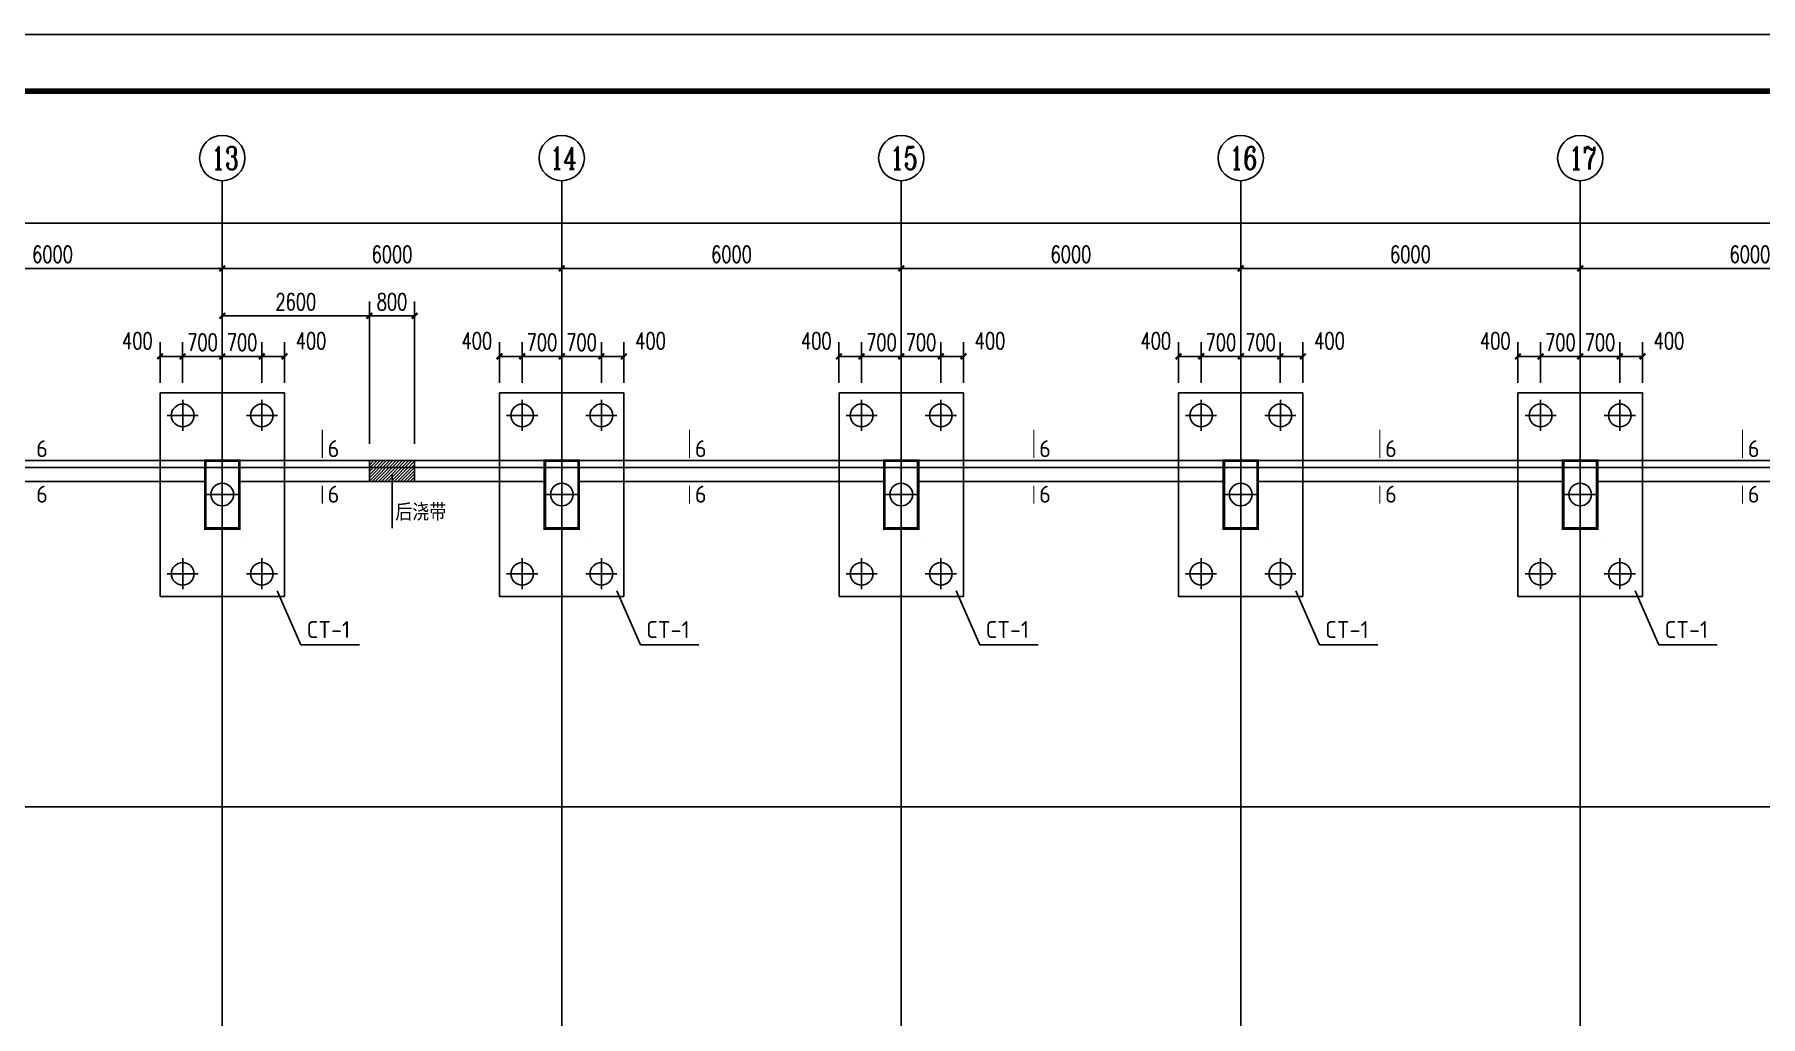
# Model space of a CAD drawing. Extents: x -73672 to 366960, y -527333 to 140666.
# Drawn here: x 260456 to 290960, y 48521 to 65882 of the extents above; entities that cross this region are included whole.
import ezdxf
from ezdxf.enums import TextEntityAlignment as Align

# ---------------------------------------------------------------- set-up
doc = ezdxf.new("R2010")
doc.units = 0
doc.header["$LTSCALE"] = 1000
doc.header["$MEASUREMENT"] = 0
for name, color, linetype in [('AXIS', 3, 'Continuous'), ('AXIS_TEXT', 7, 'Continuous'), ('COLUMN', 9, 'Continuous'), ('E_WINDOW', 4, 'Continuous'), ('NUM', 3, 'Continuous'), ('PUB_TITLE', 4, 'Continuous'), ('TEXT', 3, 'Continuous'), ('WALL', 9, 'Continuous'), ('建-尺寸', 3, 'Continuous')]:
    doc.layers.add(name, color=color, linetype=linetype)
doc.styles.add('_TCH_AXIS', font='COMPLEX', dxfattribs={"bigfont": 'GBCBIG'})
doc.styles.add('_TCH_DIM_T3', font='SIMPLEX', dxfattribs={"width": 0.705882, "bigfont": 'GBCBIG'})
doc.styles.add('A-DIM_T3', font='SIMPLEX', dxfattribs={"width": 0.705882, "bigfont": 'GBCBIG'})
doc.styles.add('COMPLEX', font='COMPLEX', dxfattribs={"bigfont": 'Tssdchn.shx'})
doc.styles.add('TSSD_Norm', font='Tssdeng.shx', dxfattribs={"bigfont": 'hztxt.shx'})
doc.dimstyles.new('_TCH_ARCH-100', dxfattribs={"dimtxt": 297.5, "dimasz": 100, "dimexe": 250, "dimexo": 300, "dimgap": 100, "dimtad": 1, "dimdec": 0, "dimzin": 0, "dimdsep": 46, "dimtxsty": '_TCH_DIM_T3', "dimblk": 'ARCHTICK', "dimcen": 0.09, "dimclrt": 7, "dimazin": 2, "dimtfac": 1, "dimtdec": 0, "dimtix": 1, "dimtmove": 2, "dimatfit": 3, "dimfxl": 0, "dimtolj": 1, "dimtzin": 0, "dimarcsym": 0})
doc.dimstyles.new('A-DIM-100', dxfattribs={"dimtxt": 297.5, "dimasz": 100, "dimexe": 250, "dimexo": 300, "dimgap": 100, "dimtad": 1, "dimdec": 0, "dimzin": 0, "dimdsep": 46, "dimtxsty": 'A-DIM_T3', "dimblk": 'ARCHTICK', "dimcen": 0.09, "dimclrt": 7, "dimazin": 2, "dimtfac": 1, "dimtdec": 0, "dimtix": 1, "dimtmove": 2, "dimatfit": 3, "dimfxl": 0, "dimtolj": 1, "dimtzin": 0, "dimarcsym": 0})

# ---------------------------------------------------------------- blocks, each defined once
blk = doc.blocks.new('_reinbk')
blk.add_line((0, 0), (0, 0))
blk = doc.blocks.new('_AXISO')
blk.add_circle((0, 0), 0.5)
at = {"layer": 'AXIS_TEXT', "style": 'COMPLEX'}
blk.add_attdef('A', text='', height=0.56, dxfattribs=at).set_placement((-0.25, -0.28), (0.25, -0.28), align=Align.FIT)
blk = doc.blocks.new('_ArchTick')
at = {"color": 0, "linetype": 'ByBlock', "const_width": 0.4}
blk.add_lwpolyline([(-0.5, -0.5), (0.5, 0.5)], dxfattribs=at)
blk = doc.blocks.new('*D7879')
at = {"layer": 'AXIS', "color": 0, "lineweight": -2}
for p, q in [((191774, 59597), (191774, 62797)), ((191774, 62547), (306114, 62547)), ((306114, 59597), (306114, 62797))]:
    blk.add_line(p, q, dxfattribs=at)
at = {"layer": 'Defpoints', "color": 0}
for p in [(306114, 62547), (191774, 59297), (306114, 59297)]:
    blk.add_point(p, dxfattribs=at)
at = {"layer": 'AXIS', "color": 0, "linetype": 'ByBlock', "lineweight": -2, "xscale": 100, "yscale": 100, "zscale": 100, "rotation": 180}
blk.add_blockref('_ArchTick', (191774, 62547), dxfattribs=at)
at = {"layer": 'AXIS', "color": 0, "linetype": 'ByBlock', "lineweight": -2, "xscale": 100, "yscale": 100, "zscale": 100}
blk.add_blockref('_ArchTick', (306114, 62547), dxfattribs=at)
at = {"layer": 'AXIS', "color": 7, "insert": (248944, 62796), "char_height": 297.5, "attachment_point": 5, "style": '_TCH_DIM_T3'}
blk.add_mtext('\\A1;114340', dxfattribs=at)
blk = doc.blocks.new('*D7891')
at = {"layer": 'AXIS', "color": 0, "lineweight": -2}
for p, q in [((257774, 59597), (257774, 61997)), ((263774, 59597), (263774, 61997)), ((257774, 61747), (263774, 61747))]:
    blk.add_line(p, q, dxfattribs=at)
at = {"layer": 'Defpoints', "color": 0}
for p in [(263774, 61747), (257774, 59297), (263774, 59297)]:
    blk.add_point(p, dxfattribs=at)
at = {"layer": 'AXIS', "color": 0, "linetype": 'ByBlock', "lineweight": -2, "xscale": 100, "yscale": 100, "zscale": 100, "rotation": 180}
blk.add_blockref('_ArchTick', (257774, 61747), dxfattribs=at)
at = {"layer": 'AXIS', "color": 0, "linetype": 'ByBlock', "lineweight": -2, "xscale": 100, "yscale": 100, "zscale": 100}
blk.add_blockref('_ArchTick', (263774, 61747), dxfattribs=at)
at = {"layer": 'AXIS', "color": 7, "insert": (260774, 61996), "char_height": 297.5, "attachment_point": 5, "style": '_TCH_DIM_T3'}
blk.add_mtext('\\A1;6000', dxfattribs=at)
blk = doc.blocks.new('*D7892')
at = {"layer": 'AXIS', "color": 0, "lineweight": -2}
for p, q in [((263774, 59597), (263774, 61997)), ((269774, 59597), (269774, 61997)), ((263774, 61747), (269774, 61747))]:
    blk.add_line(p, q, dxfattribs=at)
at = {"layer": 'Defpoints', "color": 0}
for p in [(269774, 61747), (263774, 59297), (269774, 59297)]:
    blk.add_point(p, dxfattribs=at)
at = {"layer": 'AXIS', "color": 0, "linetype": 'ByBlock', "lineweight": -2, "xscale": 100, "yscale": 100, "zscale": 100, "rotation": 180}
blk.add_blockref('_ArchTick', (263774, 61747), dxfattribs=at)
at = {"layer": 'AXIS', "color": 0, "linetype": 'ByBlock', "lineweight": -2, "xscale": 100, "yscale": 100, "zscale": 100}
blk.add_blockref('_ArchTick', (269774, 61747), dxfattribs=at)
at = {"layer": 'AXIS', "color": 7, "insert": (266774, 61996), "char_height": 297.5, "attachment_point": 5, "style": '_TCH_DIM_T3'}
blk.add_mtext('\\A1;6000', dxfattribs=at)
blk = doc.blocks.new('*D7893')
at = {"layer": 'AXIS', "color": 0, "lineweight": -2}
for p, q in [((269774, 59597), (269774, 61997)), ((275774, 59597), (275774, 61997)), ((269774, 61747), (275774, 61747))]:
    blk.add_line(p, q, dxfattribs=at)
at = {"layer": 'Defpoints', "color": 0}
for p in [(275774, 61747), (269774, 59297), (275774, 59297)]:
    blk.add_point(p, dxfattribs=at)
at = {"layer": 'AXIS', "color": 0, "linetype": 'ByBlock', "lineweight": -2, "xscale": 100, "yscale": 100, "zscale": 100, "rotation": 180}
blk.add_blockref('_ArchTick', (269774, 61747), dxfattribs=at)
at = {"layer": 'AXIS', "color": 0, "linetype": 'ByBlock', "lineweight": -2, "xscale": 100, "yscale": 100, "zscale": 100}
blk.add_blockref('_ArchTick', (275774, 61747), dxfattribs=at)
at = {"layer": 'AXIS', "color": 7, "insert": (272774, 61996), "char_height": 297.5, "attachment_point": 5, "style": '_TCH_DIM_T3'}
blk.add_mtext('\\A1;6000', dxfattribs=at)
blk = doc.blocks.new('*D7894')
at = {"layer": 'AXIS', "color": 0, "lineweight": -2}
for p, q in [((275774, 59597), (275774, 61997)), ((281774, 59597), (281774, 61997)), ((275774, 61747), (281774, 61747))]:
    blk.add_line(p, q, dxfattribs=at)
at = {"layer": 'Defpoints', "color": 0}
for p in [(281774, 61747), (275774, 59297), (281774, 59297)]:
    blk.add_point(p, dxfattribs=at)
at = {"layer": 'AXIS', "color": 0, "linetype": 'ByBlock', "lineweight": -2, "xscale": 100, "yscale": 100, "zscale": 100, "rotation": 180}
blk.add_blockref('_ArchTick', (275774, 61747), dxfattribs=at)
at = {"layer": 'AXIS', "color": 0, "linetype": 'ByBlock', "lineweight": -2, "xscale": 100, "yscale": 100, "zscale": 100}
blk.add_blockref('_ArchTick', (281774, 61747), dxfattribs=at)
at = {"layer": 'AXIS', "color": 7, "insert": (278774, 61996), "char_height": 297.5, "attachment_point": 5, "style": '_TCH_DIM_T3'}
blk.add_mtext('\\A1;6000', dxfattribs=at)
blk = doc.blocks.new('*D7895')
at = {"layer": 'AXIS', "color": 0, "lineweight": -2}
for p, q in [((281774, 59597), (281774, 61997)), ((287774, 59597), (287774, 61997)), ((281774, 61747), (287774, 61747))]:
    blk.add_line(p, q, dxfattribs=at)
at = {"layer": 'Defpoints', "color": 0}
for p in [(287774, 61747), (281774, 59297), (287774, 59297)]:
    blk.add_point(p, dxfattribs=at)
at = {"layer": 'AXIS', "color": 0, "linetype": 'ByBlock', "lineweight": -2, "xscale": 100, "yscale": 100, "zscale": 100, "rotation": 180}
blk.add_blockref('_ArchTick', (281774, 61747), dxfattribs=at)
at = {"layer": 'AXIS', "color": 0, "linetype": 'ByBlock', "lineweight": -2, "xscale": 100, "yscale": 100, "zscale": 100}
blk.add_blockref('_ArchTick', (287774, 61747), dxfattribs=at)
at = {"layer": 'AXIS', "color": 7, "insert": (284774, 61996), "char_height": 297.5, "attachment_point": 5, "style": '_TCH_DIM_T3'}
blk.add_mtext('\\A1;6000', dxfattribs=at)
blk = doc.blocks.new('*D7896')
at = {"layer": 'AXIS', "color": 0, "lineweight": -2}
for p, q in [((287774, 59597), (287774, 61997)), ((293774, 59597), (293774, 61997)), ((287774, 61747), (293774, 61747))]:
    blk.add_line(p, q, dxfattribs=at)
at = {"layer": 'Defpoints', "color": 0}
for p in [(293774, 61747), (287774, 59297), (293774, 59297)]:
    blk.add_point(p, dxfattribs=at)
at = {"layer": 'AXIS', "color": 0, "linetype": 'ByBlock', "lineweight": -2, "xscale": 100, "yscale": 100, "zscale": 100, "rotation": 180}
blk.add_blockref('_ArchTick', (287774, 61747), dxfattribs=at)
at = {"layer": 'AXIS', "color": 0, "linetype": 'ByBlock', "lineweight": -2, "xscale": 100, "yscale": 100, "zscale": 100}
blk.add_blockref('_ArchTick', (293774, 61747), dxfattribs=at)
at = {"layer": 'AXIS', "color": 7, "insert": (290774, 61996), "char_height": 297.5, "attachment_point": 5, "style": '_TCH_DIM_T3'}
blk.add_mtext('\\A1;6000', dxfattribs=at)
blk = doc.blocks.new('*D7994')
at = {"layer": 'Defpoints', "color": 0}
for p in [(276474, 60192), (276474, 59422), (276874, 59422)]:
    blk.add_point(p, dxfattribs=at)
at = {"layer": '建-尺寸', "color": 0, "lineweight": -2}
for p, q in [((276474, 59722), (276474, 60442)), ((276874, 59722), (276874, 60442)), ((276874, 60192), (276474, 60192))]:
    blk.add_line(p, q, dxfattribs=at)
at = {"layer": '建-尺寸', "color": 0, "linetype": 'ByBlock', "lineweight": -2, "xscale": 100, "yscale": 100, "zscale": 100, "rotation": 180}
blk.add_blockref('_ArchTick', (276474, 60192), dxfattribs=at)
at = {"layer": '建-尺寸', "color": 0, "linetype": 'ByBlock', "lineweight": -2, "xscale": 100, "yscale": 100, "zscale": 100}
blk.add_blockref('_ArchTick', (276874, 60192), dxfattribs=at)
at = {"layer": '建-尺寸', "color": 7, "insert": (277344, 60467), "char_height": 297.5, "attachment_point": 5, "style": 'A-DIM_T3'}
blk.add_mtext('\\A1;400', dxfattribs=at)
blk = doc.blocks.new('*D7995')
at = {"layer": 'Defpoints', "color": 0}
for p in [(275774, 60192), (275774, 59422), (276474, 59422)]:
    blk.add_point(p, dxfattribs=at)
at = {"layer": '建-尺寸', "color": 0, "lineweight": -2}
for p, q in [((275774, 59722), (275774, 60442)), ((276474, 59722), (276474, 60442)), ((275774, 60192), (275674, 60192)), ((276474, 60192), (275774, 60192)), ((276474, 60192), (276574, 60192))]:
    blk.add_line(p, q, dxfattribs=at)
at = {"layer": '建-尺寸', "color": 0, "linetype": 'ByBlock', "lineweight": -2, "xscale": 100, "yscale": 100, "zscale": 100}
blk.add_blockref('_ArchTick', (275774, 60192), dxfattribs=at)
at = {"layer": '建-尺寸', "color": 0, "linetype": 'ByBlock', "lineweight": -2, "xscale": 100, "yscale": 100, "zscale": 100, "rotation": 180}
blk.add_blockref('_ArchTick', (276474, 60192), dxfattribs=at)
at = {"layer": '建-尺寸', "color": 7, "insert": (276124, 60441), "char_height": 297.5, "attachment_point": 5, "style": 'A-DIM_T3'}
blk.add_mtext('\\A1;700', dxfattribs=at)
blk = doc.blocks.new('*D7996')
at = {"layer": 'Defpoints', "color": 0}
for p in [(275074, 60192), (275074, 59422), (275774, 59422)]:
    blk.add_point(p, dxfattribs=at)
at = {"layer": '建-尺寸', "color": 0, "lineweight": -2}
for p, q in [((275074, 59722), (275074, 60442)), ((275774, 59722), (275774, 60442)), ((275074, 60192), (274974, 60192)), ((275774, 60192), (275074, 60192)), ((275774, 60192), (275874, 60192))]:
    blk.add_line(p, q, dxfattribs=at)
at = {"layer": '建-尺寸', "color": 0, "linetype": 'ByBlock', "lineweight": -2, "xscale": 100, "yscale": 100, "zscale": 100}
blk.add_blockref('_ArchTick', (275074, 60192), dxfattribs=at)
at = {"layer": '建-尺寸', "color": 0, "linetype": 'ByBlock', "lineweight": -2, "xscale": 100, "yscale": 100, "zscale": 100, "rotation": 180}
blk.add_blockref('_ArchTick', (275774, 60192), dxfattribs=at)
at = {"layer": '建-尺寸', "color": 7, "insert": (275424, 60441), "char_height": 297.5, "attachment_point": 5, "style": 'A-DIM_T3'}
blk.add_mtext('\\A1;700', dxfattribs=at)
blk = doc.blocks.new('*D7997')
at = {"layer": 'Defpoints', "color": 0}
for p in [(274674, 60192), (274674, 59422), (275074, 59422)]:
    blk.add_point(p, dxfattribs=at)
at = {"layer": '建-尺寸', "color": 0, "lineweight": -2}
for p, q in [((274674, 59722), (274674, 60442)), ((275074, 59722), (275074, 60442)), ((275074, 60192), (274674, 60192))]:
    blk.add_line(p, q, dxfattribs=at)
at = {"layer": '建-尺寸', "color": 0, "linetype": 'ByBlock', "lineweight": -2, "xscale": 100, "yscale": 100, "zscale": 100, "rotation": 180}
blk.add_blockref('_ArchTick', (274674, 60192), dxfattribs=at)
at = {"layer": '建-尺寸', "color": 0, "linetype": 'ByBlock', "lineweight": -2, "xscale": 100, "yscale": 100, "zscale": 100}
blk.add_blockref('_ArchTick', (275074, 60192), dxfattribs=at)
at = {"layer": '建-尺寸', "color": 7, "insert": (274274, 60467), "char_height": 297.5, "attachment_point": 5, "style": 'A-DIM_T3'}
blk.add_mtext('\\A1;400', dxfattribs=at)
blk = doc.blocks.new('*D7998')
at = {"layer": 'Defpoints', "color": 0}
for p in [(270474, 60192), (270474, 59422), (270874, 59422)]:
    blk.add_point(p, dxfattribs=at)
at = {"layer": '建-尺寸', "color": 0, "lineweight": -2}
for p, q in [((270474, 59722), (270474, 60442)), ((270874, 59722), (270874, 60442)), ((270874, 60192), (270474, 60192))]:
    blk.add_line(p, q, dxfattribs=at)
at = {"layer": '建-尺寸', "color": 0, "linetype": 'ByBlock', "lineweight": -2, "xscale": 100, "yscale": 100, "zscale": 100, "rotation": 180}
blk.add_blockref('_ArchTick', (270474, 60192), dxfattribs=at)
at = {"layer": '建-尺寸', "color": 0, "linetype": 'ByBlock', "lineweight": -2, "xscale": 100, "yscale": 100, "zscale": 100}
blk.add_blockref('_ArchTick', (270874, 60192), dxfattribs=at)
at = {"layer": '建-尺寸', "color": 7, "insert": (271344, 60467), "char_height": 297.5, "attachment_point": 5, "style": 'A-DIM_T3'}
blk.add_mtext('\\A1;400', dxfattribs=at)
blk = doc.blocks.new('*D7999')
at = {"layer": 'Defpoints', "color": 0}
for p in [(269774, 60192), (269774, 59422), (270474, 59422)]:
    blk.add_point(p, dxfattribs=at)
at = {"layer": '建-尺寸', "color": 0, "lineweight": -2}
for p, q in [((269774, 59722), (269774, 60442)), ((270474, 59722), (270474, 60442)), ((269774, 60192), (269674, 60192)), ((270474, 60192), (269774, 60192)), ((270474, 60192), (270574, 60192))]:
    blk.add_line(p, q, dxfattribs=at)
at = {"layer": '建-尺寸', "color": 0, "linetype": 'ByBlock', "lineweight": -2, "xscale": 100, "yscale": 100, "zscale": 100}
blk.add_blockref('_ArchTick', (269774, 60192), dxfattribs=at)
at = {"layer": '建-尺寸', "color": 0, "linetype": 'ByBlock', "lineweight": -2, "xscale": 100, "yscale": 100, "zscale": 100, "rotation": 180}
blk.add_blockref('_ArchTick', (270474, 60192), dxfattribs=at)
at = {"layer": '建-尺寸', "color": 7, "insert": (270124, 60441), "char_height": 297.5, "attachment_point": 5, "style": 'A-DIM_T3'}
blk.add_mtext('\\A1;700', dxfattribs=at)
blk = doc.blocks.new('*D8000')
at = {"layer": 'Defpoints', "color": 0}
for p in [(269074, 60192), (269074, 59422), (269774, 59422)]:
    blk.add_point(p, dxfattribs=at)
at = {"layer": '建-尺寸', "color": 0, "lineweight": -2}
for p, q in [((269074, 59722), (269074, 60442)), ((269774, 59722), (269774, 60442)), ((269074, 60192), (268974, 60192)), ((269774, 60192), (269074, 60192)), ((269774, 60192), (269874, 60192))]:
    blk.add_line(p, q, dxfattribs=at)
at = {"layer": '建-尺寸', "color": 0, "linetype": 'ByBlock', "lineweight": -2, "xscale": 100, "yscale": 100, "zscale": 100}
blk.add_blockref('_ArchTick', (269074, 60192), dxfattribs=at)
at = {"layer": '建-尺寸', "color": 0, "linetype": 'ByBlock', "lineweight": -2, "xscale": 100, "yscale": 100, "zscale": 100, "rotation": 180}
blk.add_blockref('_ArchTick', (269774, 60192), dxfattribs=at)
at = {"layer": '建-尺寸', "color": 7, "insert": (269424, 60441), "char_height": 297.5, "attachment_point": 5, "style": 'A-DIM_T3'}
blk.add_mtext('\\A1;700', dxfattribs=at)
blk = doc.blocks.new('*D8001')
at = {"layer": 'Defpoints', "color": 0}
for p in [(268674, 60192), (268674, 59422), (269074, 59422)]:
    blk.add_point(p, dxfattribs=at)
at = {"layer": '建-尺寸', "color": 0, "lineweight": -2}
for p, q in [((268674, 59722), (268674, 60442)), ((269074, 59722), (269074, 60442)), ((269074, 60192), (268674, 60192))]:
    blk.add_line(p, q, dxfattribs=at)
at = {"layer": '建-尺寸', "color": 0, "linetype": 'ByBlock', "lineweight": -2, "xscale": 100, "yscale": 100, "zscale": 100, "rotation": 180}
blk.add_blockref('_ArchTick', (268674, 60192), dxfattribs=at)
at = {"layer": '建-尺寸', "color": 0, "linetype": 'ByBlock', "lineweight": -2, "xscale": 100, "yscale": 100, "zscale": 100}
blk.add_blockref('_ArchTick', (269074, 60192), dxfattribs=at)
at = {"layer": '建-尺寸', "color": 7, "insert": (268274, 60467), "char_height": 297.5, "attachment_point": 5, "style": 'A-DIM_T3'}
blk.add_mtext('\\A1;400', dxfattribs=at)
blk = doc.blocks.new('*D8002')
at = {"layer": 'Defpoints', "color": 0}
for p in [(264474, 60192), (264474, 59422), (264874, 59422)]:
    blk.add_point(p, dxfattribs=at)
at = {"layer": '建-尺寸', "color": 0, "lineweight": -2}
for p, q in [((264474, 59722), (264474, 60442)), ((264874, 59722), (264874, 60442)), ((264874, 60192), (264474, 60192))]:
    blk.add_line(p, q, dxfattribs=at)
at = {"layer": '建-尺寸', "color": 0, "linetype": 'ByBlock', "lineweight": -2, "xscale": 100, "yscale": 100, "zscale": 100, "rotation": 180}
blk.add_blockref('_ArchTick', (264474, 60192), dxfattribs=at)
at = {"layer": '建-尺寸', "color": 0, "linetype": 'ByBlock', "lineweight": -2, "xscale": 100, "yscale": 100, "zscale": 100}
blk.add_blockref('_ArchTick', (264874, 60192), dxfattribs=at)
at = {"layer": '建-尺寸', "color": 7, "insert": (265344, 60467), "char_height": 297.5, "attachment_point": 5, "style": 'A-DIM_T3'}
blk.add_mtext('\\A1;400', dxfattribs=at)
blk = doc.blocks.new('*D8003')
at = {"layer": 'Defpoints', "color": 0}
for p in [(263774, 60192), (263774, 59422), (264474, 59422)]:
    blk.add_point(p, dxfattribs=at)
at = {"layer": '建-尺寸', "color": 0, "lineweight": -2}
for p, q in [((263774, 59722), (263774, 60442)), ((264474, 59722), (264474, 60442)), ((263774, 60192), (263674, 60192)), ((264474, 60192), (263774, 60192)), ((264474, 60192), (264574, 60192))]:
    blk.add_line(p, q, dxfattribs=at)
at = {"layer": '建-尺寸', "color": 0, "linetype": 'ByBlock', "lineweight": -2, "xscale": 100, "yscale": 100, "zscale": 100}
blk.add_blockref('_ArchTick', (263774, 60192), dxfattribs=at)
at = {"layer": '建-尺寸', "color": 0, "linetype": 'ByBlock', "lineweight": -2, "xscale": 100, "yscale": 100, "zscale": 100, "rotation": 180}
blk.add_blockref('_ArchTick', (264474, 60192), dxfattribs=at)
at = {"layer": '建-尺寸', "color": 7, "insert": (264124, 60441), "char_height": 297.5, "attachment_point": 5, "style": 'A-DIM_T3'}
blk.add_mtext('\\A1;700', dxfattribs=at)
blk = doc.blocks.new('*D8004')
at = {"layer": 'Defpoints', "color": 0}
for p in [(263074, 60192), (263074, 59422), (263774, 59422)]:
    blk.add_point(p, dxfattribs=at)
at = {"layer": '建-尺寸', "color": 0, "lineweight": -2}
for p, q in [((263074, 59722), (263074, 60442)), ((263774, 59722), (263774, 60442)), ((263074, 60192), (262974, 60192)), ((263774, 60192), (263074, 60192)), ((263774, 60192), (263874, 60192))]:
    blk.add_line(p, q, dxfattribs=at)
at = {"layer": '建-尺寸', "color": 0, "linetype": 'ByBlock', "lineweight": -2, "xscale": 100, "yscale": 100, "zscale": 100}
blk.add_blockref('_ArchTick', (263074, 60192), dxfattribs=at)
at = {"layer": '建-尺寸', "color": 0, "linetype": 'ByBlock', "lineweight": -2, "xscale": 100, "yscale": 100, "zscale": 100, "rotation": 180}
blk.add_blockref('_ArchTick', (263774, 60192), dxfattribs=at)
at = {"layer": '建-尺寸', "color": 7, "insert": (263424, 60441), "char_height": 297.5, "attachment_point": 5, "style": 'A-DIM_T3'}
blk.add_mtext('\\A1;700', dxfattribs=at)
blk = doc.blocks.new('*D8005')
at = {"layer": 'Defpoints', "color": 0}
for p in [(262674, 60192), (262674, 59422), (263074, 59422)]:
    blk.add_point(p, dxfattribs=at)
at = {"layer": '建-尺寸', "color": 0, "lineweight": -2}
for p, q in [((262674, 59722), (262674, 60442)), ((263074, 59722), (263074, 60442)), ((263074, 60192), (262674, 60192))]:
    blk.add_line(p, q, dxfattribs=at)
at = {"layer": '建-尺寸', "color": 0, "linetype": 'ByBlock', "lineweight": -2, "xscale": 100, "yscale": 100, "zscale": 100, "rotation": 180}
blk.add_blockref('_ArchTick', (262674, 60192), dxfattribs=at)
at = {"layer": '建-尺寸', "color": 0, "linetype": 'ByBlock', "lineweight": -2, "xscale": 100, "yscale": 100, "zscale": 100}
blk.add_blockref('_ArchTick', (263074, 60192), dxfattribs=at)
at = {"layer": '建-尺寸', "color": 7, "insert": (262274, 60467), "char_height": 297.5, "attachment_point": 5, "style": 'A-DIM_T3'}
blk.add_mtext('\\A1;400', dxfattribs=at)
blk = doc.blocks.new('*D8010')
at = {"layer": 'Defpoints', "color": 0}
for p in [(288474, 60192), (288474, 59422), (288874, 59422)]:
    blk.add_point(p, dxfattribs=at)
at = {"layer": '建-尺寸', "color": 0, "lineweight": -2}
for p, q in [((288474, 59722), (288474, 60442)), ((288874, 59722), (288874, 60442)), ((288874, 60192), (288474, 60192))]:
    blk.add_line(p, q, dxfattribs=at)
at = {"layer": '建-尺寸', "color": 0, "linetype": 'ByBlock', "lineweight": -2, "xscale": 100, "yscale": 100, "zscale": 100, "rotation": 180}
blk.add_blockref('_ArchTick', (288474, 60192), dxfattribs=at)
at = {"layer": '建-尺寸', "color": 0, "linetype": 'ByBlock', "lineweight": -2, "xscale": 100, "yscale": 100, "zscale": 100}
blk.add_blockref('_ArchTick', (288874, 60192), dxfattribs=at)
at = {"layer": '建-尺寸', "color": 7, "insert": (289344, 60467), "char_height": 297.5, "attachment_point": 5, "style": 'A-DIM_T3'}
blk.add_mtext('\\A1;400', dxfattribs=at)
blk = doc.blocks.new('*D8011')
at = {"layer": 'Defpoints', "color": 0}
for p in [(287774, 60192), (287774, 59422), (288474, 59422)]:
    blk.add_point(p, dxfattribs=at)
at = {"layer": '建-尺寸', "color": 0, "lineweight": -2}
for p, q in [((287774, 59722), (287774, 60442)), ((288474, 59722), (288474, 60442)), ((287774, 60192), (287674, 60192)), ((288474, 60192), (287774, 60192)), ((288474, 60192), (288574, 60192))]:
    blk.add_line(p, q, dxfattribs=at)
at = {"layer": '建-尺寸', "color": 0, "linetype": 'ByBlock', "lineweight": -2, "xscale": 100, "yscale": 100, "zscale": 100}
blk.add_blockref('_ArchTick', (287774, 60192), dxfattribs=at)
at = {"layer": '建-尺寸', "color": 0, "linetype": 'ByBlock', "lineweight": -2, "xscale": 100, "yscale": 100, "zscale": 100, "rotation": 180}
blk.add_blockref('_ArchTick', (288474, 60192), dxfattribs=at)
at = {"layer": '建-尺寸', "color": 7, "insert": (288124, 60441), "char_height": 297.5, "attachment_point": 5, "style": 'A-DIM_T3'}
blk.add_mtext('\\A1;700', dxfattribs=at)
blk = doc.blocks.new('*D8012')
at = {"layer": 'Defpoints', "color": 0}
for p in [(287074, 60192), (287074, 59422), (287774, 59422)]:
    blk.add_point(p, dxfattribs=at)
at = {"layer": '建-尺寸', "color": 0, "lineweight": -2}
for p, q in [((287074, 59722), (287074, 60442)), ((287774, 59722), (287774, 60442)), ((287074, 60192), (286974, 60192)), ((287774, 60192), (287074, 60192)), ((287774, 60192), (287874, 60192))]:
    blk.add_line(p, q, dxfattribs=at)
at = {"layer": '建-尺寸', "color": 0, "linetype": 'ByBlock', "lineweight": -2, "xscale": 100, "yscale": 100, "zscale": 100}
blk.add_blockref('_ArchTick', (287074, 60192), dxfattribs=at)
at = {"layer": '建-尺寸', "color": 0, "linetype": 'ByBlock', "lineweight": -2, "xscale": 100, "yscale": 100, "zscale": 100, "rotation": 180}
blk.add_blockref('_ArchTick', (287774, 60192), dxfattribs=at)
at = {"layer": '建-尺寸', "color": 7, "insert": (287424, 60441), "char_height": 297.5, "attachment_point": 5, "style": 'A-DIM_T3'}
blk.add_mtext('\\A1;700', dxfattribs=at)
blk = doc.blocks.new('*D8013')
at = {"layer": 'Defpoints', "color": 0}
for p in [(286674, 60192), (286674, 59422), (287074, 59422)]:
    blk.add_point(p, dxfattribs=at)
at = {"layer": '建-尺寸', "color": 0, "lineweight": -2}
for p, q in [((286674, 59722), (286674, 60442)), ((287074, 59722), (287074, 60442)), ((287074, 60192), (286674, 60192))]:
    blk.add_line(p, q, dxfattribs=at)
at = {"layer": '建-尺寸', "color": 0, "linetype": 'ByBlock', "lineweight": -2, "xscale": 100, "yscale": 100, "zscale": 100, "rotation": 180}
blk.add_blockref('_ArchTick', (286674, 60192), dxfattribs=at)
at = {"layer": '建-尺寸', "color": 0, "linetype": 'ByBlock', "lineweight": -2, "xscale": 100, "yscale": 100, "zscale": 100}
blk.add_blockref('_ArchTick', (287074, 60192), dxfattribs=at)
at = {"layer": '建-尺寸', "color": 7, "insert": (286274, 60467), "char_height": 297.5, "attachment_point": 5, "style": 'A-DIM_T3'}
blk.add_mtext('\\A1;400', dxfattribs=at)
blk = doc.blocks.new('*D8014')
at = {"layer": 'Defpoints', "color": 0}
for p in [(282474, 60192), (282474, 59422), (282874, 59422)]:
    blk.add_point(p, dxfattribs=at)
at = {"layer": '建-尺寸', "color": 0, "lineweight": -2}
for p, q in [((282474, 59722), (282474, 60442)), ((282874, 59722), (282874, 60442)), ((282874, 60192), (282474, 60192))]:
    blk.add_line(p, q, dxfattribs=at)
at = {"layer": '建-尺寸', "color": 0, "linetype": 'ByBlock', "lineweight": -2, "xscale": 100, "yscale": 100, "zscale": 100, "rotation": 180}
blk.add_blockref('_ArchTick', (282474, 60192), dxfattribs=at)
at = {"layer": '建-尺寸', "color": 0, "linetype": 'ByBlock', "lineweight": -2, "xscale": 100, "yscale": 100, "zscale": 100}
blk.add_blockref('_ArchTick', (282874, 60192), dxfattribs=at)
at = {"layer": '建-尺寸', "color": 7, "insert": (283344, 60467), "char_height": 297.5, "attachment_point": 5, "style": 'A-DIM_T3'}
blk.add_mtext('\\A1;400', dxfattribs=at)
blk = doc.blocks.new('*D8015')
at = {"layer": 'Defpoints', "color": 0}
for p in [(281774, 60192), (281774, 59422), (282474, 59422)]:
    blk.add_point(p, dxfattribs=at)
at = {"layer": '建-尺寸', "color": 0, "lineweight": -2}
for p, q in [((281774, 59722), (281774, 60442)), ((282474, 59722), (282474, 60442)), ((281774, 60192), (281674, 60192)), ((282474, 60192), (281774, 60192)), ((282474, 60192), (282574, 60192))]:
    blk.add_line(p, q, dxfattribs=at)
at = {"layer": '建-尺寸', "color": 0, "linetype": 'ByBlock', "lineweight": -2, "xscale": 100, "yscale": 100, "zscale": 100}
blk.add_blockref('_ArchTick', (281774, 60192), dxfattribs=at)
at = {"layer": '建-尺寸', "color": 0, "linetype": 'ByBlock', "lineweight": -2, "xscale": 100, "yscale": 100, "zscale": 100, "rotation": 180}
blk.add_blockref('_ArchTick', (282474, 60192), dxfattribs=at)
at = {"layer": '建-尺寸', "color": 7, "insert": (282124, 60441), "char_height": 297.5, "attachment_point": 5, "style": 'A-DIM_T3'}
blk.add_mtext('\\A1;700', dxfattribs=at)
blk = doc.blocks.new('*D8016')
at = {"layer": 'Defpoints', "color": 0}
for p in [(281074, 60192), (281074, 59422), (281774, 59422)]:
    blk.add_point(p, dxfattribs=at)
at = {"layer": '建-尺寸', "color": 0, "lineweight": -2}
for p, q in [((281074, 59722), (281074, 60442)), ((281774, 59722), (281774, 60442)), ((281074, 60192), (280974, 60192)), ((281774, 60192), (281074, 60192)), ((281774, 60192), (281874, 60192))]:
    blk.add_line(p, q, dxfattribs=at)
at = {"layer": '建-尺寸', "color": 0, "linetype": 'ByBlock', "lineweight": -2, "xscale": 100, "yscale": 100, "zscale": 100}
blk.add_blockref('_ArchTick', (281074, 60192), dxfattribs=at)
at = {"layer": '建-尺寸', "color": 0, "linetype": 'ByBlock', "lineweight": -2, "xscale": 100, "yscale": 100, "zscale": 100, "rotation": 180}
blk.add_blockref('_ArchTick', (281774, 60192), dxfattribs=at)
at = {"layer": '建-尺寸', "color": 7, "insert": (281424, 60441), "char_height": 297.5, "attachment_point": 5, "style": 'A-DIM_T3'}
blk.add_mtext('\\A1;700', dxfattribs=at)
blk = doc.blocks.new('*D8017')
at = {"layer": 'Defpoints', "color": 0}
for p in [(280674, 60192), (280674, 59422), (281074, 59422)]:
    blk.add_point(p, dxfattribs=at)
at = {"layer": '建-尺寸', "color": 0, "lineweight": -2}
for p, q in [((280674, 59722), (280674, 60442)), ((281074, 59722), (281074, 60442)), ((281074, 60192), (280674, 60192))]:
    blk.add_line(p, q, dxfattribs=at)
at = {"layer": '建-尺寸', "color": 0, "linetype": 'ByBlock', "lineweight": -2, "xscale": 100, "yscale": 100, "zscale": 100, "rotation": 180}
blk.add_blockref('_ArchTick', (280674, 60192), dxfattribs=at)
at = {"layer": '建-尺寸', "color": 0, "linetype": 'ByBlock', "lineweight": -2, "xscale": 100, "yscale": 100, "zscale": 100}
blk.add_blockref('_ArchTick', (281074, 60192), dxfattribs=at)
at = {"layer": '建-尺寸', "color": 7, "insert": (280274, 60467), "char_height": 297.5, "attachment_point": 5, "style": 'A-DIM_T3'}
blk.add_mtext('\\A1;400', dxfattribs=at)
blk = doc.blocks.new('*D8904')
at = {"layer": 'Defpoints', "color": 0}
for p in [(266374, 60909), (263774, 58348), (266374, 58348)]:
    blk.add_point(p, dxfattribs=at)
at = {"layer": '建-尺寸', "color": 0, "lineweight": -2}
for p, q in [((263774, 58648), (263774, 61159)), ((266374, 58648), (266374, 61159)), ((263774, 60909), (266374, 60909))]:
    blk.add_line(p, q, dxfattribs=at)
at = {"layer": '建-尺寸', "color": 0, "linetype": 'ByBlock', "lineweight": -2, "xscale": 100, "yscale": 100, "zscale": 100, "rotation": 180}
blk.add_blockref('_ArchTick', (263774, 60909), dxfattribs=at)
at = {"layer": '建-尺寸', "color": 0, "linetype": 'ByBlock', "lineweight": -2, "xscale": 100, "yscale": 100, "zscale": 100}
blk.add_blockref('_ArchTick', (266374, 60909), dxfattribs=at)
at = {"layer": '建-尺寸', "color": 7, "insert": (265074, 61157), "char_height": 297.5, "attachment_point": 5, "style": 'A-DIM_T3'}
blk.add_mtext('\\A1;2600', dxfattribs=at)
blk = doc.blocks.new('*D8905')
at = {"layer": 'Defpoints', "color": 0}
for p in [(267174, 60909), (266374, 58348), (267174, 58348)]:
    blk.add_point(p, dxfattribs=at)
at = {"layer": '建-尺寸', "color": 0, "lineweight": -2}
for p, q in [((266374, 58648), (266374, 61159)), ((267174, 58648), (267174, 61159)), ((266374, 60909), (267174, 60909))]:
    blk.add_line(p, q, dxfattribs=at)
at = {"layer": '建-尺寸', "color": 0, "linetype": 'ByBlock', "lineweight": -2, "xscale": 100, "yscale": 100, "zscale": 100, "rotation": 180}
blk.add_blockref('_ArchTick', (266374, 60909), dxfattribs=at)
at = {"layer": '建-尺寸', "color": 0, "linetype": 'ByBlock', "lineweight": -2, "xscale": 100, "yscale": 100, "zscale": 100}
blk.add_blockref('_ArchTick', (267174, 60909), dxfattribs=at)
at = {"layer": '建-尺寸', "color": 7, "insert": (266774, 61157), "char_height": 297.5, "attachment_point": 5, "style": 'A-DIM_T3'}
blk.add_mtext('\\A1;800', dxfattribs=at)

msp = doc.modelspace()

# ---------------------------------------------------------------- hatches: boundary and pattern name
h = msp.add_hatch()
h.set_pattern_fill('ANSI31', color=256, scale=25)
h.set_pattern_definition([(45, (342577.177, -58772.165), (-28.0633, 28.0633), [])])
h.paths.add_polyline_path([(266374.25, 58348.34), (266374.25, 58098.34), (267174.25, 58098.34), (267174.25, 58348.34)])
h.paths.add_polyline_path([(267174.25, 57978.34), (267174.25, 58098.34), (266374.25, 58098.34), (266374.25, 57978.34)])

# ---------------------------------------------------------------- linework, layer by layer
at = {"color": 1}
for p, q in [((263774.25, 60065.53), (263774.25, -593.32)), ((269774.25, 60065.53), (269774.25, -593.32)), ((275774.25, 60065.53), (275774.25, -593.32)), ((281774.25, 60065.53), (281774.25, -593.32)), ((287774.25, 60065.53), (287774.25, -593.32)), ((189388.6, 58228.34), (308158.19, 58228.34)), ((189203.6, 52228.34), (308158.19, 52228.34))]:
    msp.add_line(p, q, dxfattribs=at)
for p, q in [((266374.25, 57978.34), (266374.25, 58348.34)), ((267174.25, 57978.34), (267174.25, 58348.34)), ((266774.25, 58098.34), (266774.25, 57154.59))]:
    msp.add_line(p, q)
at = {"color": 0}
for p, q in [((263474.25, 57748.34), (264074.25, 57748.34)), ((269474.25, 57748.34), (270074.25, 57748.34)), ((275474.25, 57748.34), (276074.25, 57748.34)), ((281474.25, 57748.34), (282074.25, 57748.34)), ((287474.25, 57748.34), (288074.25, 57748.34)), ((264746.32, 56047.38), (265165.57, 55091.47)), ((270746.32, 56047.38), (271165.57, 55091.47)), ((276746.32, 56047.38), (277165.57, 55091.47)), ((282746.32, 56047.38), (283165.57, 55091.47)), ((288746.32, 56047.38), (289165.57, 55091.47)), ((265165.57, 55091.47), (266196.94, 55091.47)), ((271165.57, 55091.47), (272196.94, 55091.47)), ((277165.57, 55091.47), (278196.94, 55091.47)), ((283165.57, 55091.47), (284196.94, 55091.47)), ((289165.57, 55091.47), (290196.94, 55091.47))]:
    msp.add_line(p, q, dxfattribs=at)
at = {"const_width": 20}
for points in [[(265542.13, 58897.37), (265542.13, 58393.01)], [(272033.42, 58897.37), (272033.42, 58393.01)], [(278118.05, 58897.37), (278118.05, 58393.01)], [(284231.53, 58897.37), (284231.53, 58393.01)], [(290642.58, 58897.37), (290642.58, 58393.01)], [(265542.13, 57907.4), (265542.13, 57588.04)], [(272033.42, 57907.4), (272033.42, 57588.04)], [(278118.05, 57907.4), (278118.05, 57588.04)], [(284231.53, 57907.4), (284231.53, 57588.04)], [(290642.58, 57907.4), (290642.58, 57588.04)]]:
    msp.add_lwpolyline(points, dxfattribs=at)
at = {"color": 0, "const_width": 50}
for points in [[(263474.25, 58348.34), (263474.25, 57148.34), (264074.25, 57148.34), (264074.25, 58348.34), (263474.25, 58348.34)], [(269474.25, 58348.34), (269474.25, 57148.34), (270074.25, 57148.34), (270074.25, 58348.34), (269474.25, 58348.34)], [(275474.25, 58348.34), (275474.25, 57148.34), (276074.25, 57148.34), (276074.25, 58348.34), (275474.25, 58348.34)], [(281474.25, 58348.34), (281474.25, 57148.34), (282074.25, 57148.34), (282074.25, 58348.34), (281474.25, 58348.34)], [(287474.25, 58348.34), (287474.25, 57148.34), (288074.25, 57148.34), (288074.25, 58348.34), (287474.25, 58348.34)]]:
    msp.add_lwpolyline(points, dxfattribs=at)
at = {"layer": 'AXIS'}
for p, q in [((263774.25, 59297.29), (263774.25, 63297.29)), ((269774.25, 59297.29), (269774.25, 63297.29)), ((275774.25, 59297.29), (275774.25, 63297.29)), ((281774.25, 59297.29), (281774.25, 63297.29)), ((287774.25, 59297.29), (287774.25, 63297.29)), ((262674.36, 59548.18), (262674.36, 55948.5)), ((264874.14, 59548.18), (262674.36, 59548.18)), ((264874.14, 59548.18), (264874.14, 55948.5)), ((268674.36, 59548.18), (268674.36, 55948.5)), ((270874.14, 59548.18), (268674.36, 59548.18)), ((270874.14, 59548.18), (270874.14, 55948.5)), ((274674.36, 59548.18), (274674.36, 55948.5)), ((276874.14, 59548.18), (274674.36, 59548.18)), ((276874.14, 59548.18), (276874.14, 55948.5)), ((280674.36, 59548.18), (280674.36, 55948.5)), ((282874.14, 59548.18), (280674.36, 59548.18)), ((282874.14, 59548.18), (282874.14, 55948.5)), ((286674.36, 59548.18), (286674.36, 55948.5)), ((288874.14, 59548.18), (286674.36, 59548.18)), ((288874.14, 59548.18), (288874.14, 55948.5)), ((263074.36, 58873.86), (263074.36, 59422.49)), ((264474.14, 58873.86), (264474.14, 59422.49)), ((269074.36, 58873.86), (269074.36, 59422.49)), ((270474.14, 58873.86), (270474.14, 59422.49)), ((275074.36, 58873.86), (275074.36, 59422.49)), ((276474.14, 58873.86), (276474.14, 59422.49)), ((281074.36, 58873.86), (281074.36, 59422.49)), ((282474.14, 58873.86), (282474.14, 59422.49)), ((287074.36, 58873.86), (287074.36, 59422.49)), ((288474.14, 58873.86), (288474.14, 59422.49)), ((263348.68, 59148.18), (262800.04, 59148.18)), ((264748.46, 59148.18), (264199.82, 59148.18)), ((269348.68, 59148.18), (268800.04, 59148.18)), ((270748.46, 59148.18), (270199.82, 59148.18)), ((275348.68, 59148.18), (274800.04, 59148.18)), ((276748.46, 59148.18), (276199.82, 59148.18)), ((281348.68, 59148.18), (280800.04, 59148.18)), ((282748.46, 59148.18), (282199.82, 59148.18)), ((287348.68, 59148.18), (286800.04, 59148.18)), ((288748.46, 59148.18), (288199.82, 59148.18)), ((263774.25, 58022.66), (263774.25, 57474.02)), ((269774.25, 58022.66), (269774.25, 57474.02)), ((275774.25, 58022.66), (275774.25, 57474.02)), ((281774.25, 58022.66), (281774.25, 57474.02)), ((287774.25, 58022.66), (287774.25, 57474.02)), ((264043.07, 57748.34), (263505.43, 57748.34)), ((270043.07, 57748.34), (269505.43, 57748.34)), ((276043.07, 57748.34), (275505.43, 57748.34)), ((282043.07, 57748.34), (281505.43, 57748.34)), ((288043.07, 57748.34), (287505.43, 57748.34)), ((263074.36, 56622.82), (263074.36, 56074.18)), ((264474.14, 56622.82), (264474.14, 56074.18)), ((269074.36, 56622.82), (269074.36, 56074.18)), ((270474.14, 56622.82), (270474.14, 56074.18)), ((275074.36, 56622.82), (275074.36, 56074.18)), ((276474.14, 56622.82), (276474.14, 56074.18)), ((281074.36, 56622.82), (281074.36, 56074.18)), ((282474.14, 56622.82), (282474.14, 56074.18)), ((287074.36, 56622.82), (287074.36, 56074.18)), ((288474.14, 56622.82), (288474.14, 56074.18)), ((263348.68, 56348.5), (262800.04, 56348.5)), ((264748.46, 56348.5), (264199.82, 56348.5)), ((269348.68, 56348.5), (268800.04, 56348.5)), ((270748.46, 56348.5), (270199.82, 56348.5)), ((275348.68, 56348.5), (274800.04, 56348.5)), ((276748.46, 56348.5), (276199.82, 56348.5)), ((281348.68, 56348.5), (280800.04, 56348.5)), ((282748.46, 56348.5), (282199.82, 56348.5)), ((287348.68, 56348.5), (286800.04, 56348.5)), ((288748.46, 56348.5), (288199.82, 56348.5)), ((264874.14, 55948.5), (262674.36, 55948.5)), ((270874.14, 55948.5), (268674.36, 55948.5)), ((276874.14, 55948.5), (274674.36, 55948.5)), ((282874.14, 55948.5), (280674.36, 55948.5)), ((288874.14, 55948.5), (286674.36, 55948.5))]:
    msp.add_line(p, q, dxfattribs=at)
at = {"layer": 'COLUMN'}
for points in [[(263474.25, 57148.34), (264074.25, 57148.34), (264074.25, 58348.34), (263474.25, 58348.34)], [(269474.25, 57148.34), (270074.25, 57148.34), (270074.25, 58348.34), (269474.25, 58348.34)], [(275474.25, 57148.34), (276074.25, 57148.34), (276074.25, 58348.34), (275474.25, 58348.34)], [(281474.25, 57148.34), (282074.25, 57148.34), (282074.25, 58348.34), (281474.25, 58348.34)], [(287474.25, 57148.34), (288074.25, 57148.34), (288074.25, 58348.34), (287474.25, 58348.34)]]:
    msp.add_lwpolyline(points, close=True, dxfattribs=at)
at = {"layer": 'E_WINDOW'}
for centre in [(263074.36, 59148.18), (264474.14, 59148.18), (269074.36, 59148.18), (270474.14, 59148.18), (275074.36, 59148.18), (276474.14, 59148.18), (281074.36, 59148.18), (282474.14, 59148.18), (287074.36, 59148.18), (288474.14, 59148.18), (263774.25, 57748.34), (269774.25, 57748.34), (275774.25, 57748.34), (281774.25, 57748.34), (287774.25, 57748.34), (263074.36, 56348.5), (264474.14, 56348.5), (269074.36, 56348.5), (270474.14, 56348.5), (275074.36, 56348.5), (276474.14, 56348.5), (281074.36, 56348.5), (282474.14, 56348.5), (287074.36, 56348.5), (288474.14, 56348.5)]:
    msp.add_circle(centre, 200, dxfattribs=at)
at = {"layer": 'PUB_TITLE'}
msp.add_lwpolyline([(177678.75, -18217.87), (326378.75, -18217.87), (326378.75, 65882.13), (177678.75, 65882.13)], close=True, dxfattribs=at)
at = {"layer": 'PUB_TITLE', "const_width": 100}
msp.add_lwpolyline([(180178.75, -17217.87), (325378.75, -17217.87), (325378.75, 64882.13), (180178.75, 64882.13)], close=True, dxfattribs=at)
at = {"layer": 'WALL'}
for p, q in [((258074.25, 58348.34), (263474.25, 58348.34)), ((264074.25, 58348.34), (269474.25, 58348.34)), ((270074.25, 58348.34), (275474.25, 58348.34)), ((276074.25, 58348.34), (281474.25, 58348.34)), ((282074.25, 58348.34), (287474.25, 58348.34)), ((288074.25, 58348.34), (293474.25, 58348.34)), ((258074.25, 57978.34), (263474.25, 57978.34)), ((264074.25, 57978.34), (269474.25, 57978.34)), ((270074.25, 57978.34), (275474.25, 57978.34)), ((276074.25, 57978.34), (281474.25, 57978.34)), ((282074.25, 57978.34), (287474.25, 57978.34)), ((288074.25, 57978.34), (293474.25, 57978.34))]:
    msp.add_line(p, q, dxfattribs=at)

# ---------------------------------------------------------------- block references
at = {"layer": 'AXIS'}
ref = msp.add_blockref('_AXISO', (263774.25, 63697.29), dxfattribs=dict(at, xscale=800, yscale=800, zscale=800))
ref.add_attrib('A', '13', (263578.8, 63496.79), dxfattribs={"color": 7, "height": 401.002, "style": '_TCH_AXIS', "width": 0.705882})
ref = msp.add_blockref('_AXISO', (269774.25, 63697.29), dxfattribs=dict(at, xscale=800, yscale=800, zscale=800))
ref.add_attrib('A', '14', (269572.23, 63503.41), dxfattribs={"color": 7, "height": 387.75, "style": '_TCH_AXIS', "width": 0.705882})
ref = msp.add_blockref('_AXISO', (275774.25, 63697.29), dxfattribs=dict(at, xscale=800, yscale=800, zscale=800))
ref.add_attrib('A', '15', (275578.8, 63496.79), dxfattribs={"color": 7, "height": 401.002, "style": '_TCH_AXIS', "width": 0.705882})
ref = msp.add_blockref('_AXISO', (281774.25, 63697.29), dxfattribs=dict(at, xscale=800, yscale=800, zscale=800))
ref.add_attrib('A', '16', (281578.8, 63496.79), dxfattribs={"color": 7, "height": 401.002, "style": '_TCH_AXIS', "width": 0.705882})
ref = msp.add_blockref('_AXISO', (287774.25, 63697.29), dxfattribs=dict(at, xscale=800, yscale=800, zscale=800))
ref.add_attrib('A', '17', (287578.8, 63496.79), dxfattribs={"color": 7, "height": 401.002, "style": '_TCH_AXIS', "width": 0.705882})
at = {"layer": 'TEXT', "xscale": 39.1883183999824, "yscale": 39.18831840000348, "zscale": 39.1883184, "rotation": 210.1413855520777}
for p in [(264190.62, 56932.26), (270190.62, 56932.26), (276190.62, 56932.26), (282190.62, 56932.26), (288190.62, 56932.26)]:
    msp.add_blockref('_reinbk', p, dxfattribs=at)

# ---------------------------------------------------------------- texts
at = {"layer": 'NUM', "style": 'TSSD_Norm'}
for s, p in [('6', (260588.51, 58410.09)), ('6', (265740.32, 58410.09)), ('6', (272231.6, 58410.09)), ('6', (278316.24, 58410.09)), ('6', (284429.72, 58410.09)), ('6', (290840.77, 58410.09)), ('6', (260588.51, 57605.12)), ('6', (265740.32, 57605.12)), ('6', (272231.6, 57605.12)), ('6', (278316.24, 57605.12)), ('6', (284429.72, 57605.12)), ('6', (290840.77, 57605.12)), ('后浇带', (267283.66, 57286.09)), ('CT-1', (265650.1, 55212.12)), ('CT-1', (271650.1, 55212.12)), ('CT-1', (277650.1, 55212.12)), ('CT-1', (283650.1, 55212.12)), ('CT-1', (289650.1, 55212.12))]:
    msp.add_text(s, height=300, dxfattribs=at).set_placement(p, align=Align.CENTER)

# ---------------------------------------------------------------- dimensions: what is measured, and where the dimension line sits
at = {"layer": 'AXIS'}
for p1, p2, distance, picture, middle in [((191774.25, 59297.29), (306114.25, 59297.29), 3250, '*D7879', (248944.25, 62796.04)), ((257774.25, 59297.29), (263774.25, 59297.29), 2450, '*D7891', (260774.25, 61996.04)), ((263774.25, 59297.29), (269774.25, 59297.29), 2450, '*D7892', (266774.25, 61996.04)), ((269774.25, 59297.29), (275774.25, 59297.29), 2450, '*D7893', (272774.25, 61996.04)), ((275774.25, 59297.29), (281774.25, 59297.29), 2450, '*D7894', (278774.25, 61996.04)), ((281774.25, 59297.29), (287774.25, 59297.29), 2450, '*D7895', (284774.25, 61996.04)), ((287774.25, 59297.29), (293774.25, 59297.29), 2450, '*D7896', (290774.25, 61996.04))]:
    dim = msp.add_aligned_dim(p1=p1, p2=p2, distance=distance, dimstyle='_TCH_ARCH-100', dxfattribs=at)
    dim.commit()
    dim.dimension.update_dxf_attribs({"geometry": picture, "text_midpoint": middle})
at = {"layer": '建-尺寸', "color": 0}
for p1, p2, distance, picture, middle in [((263774.25, 58348.34), (266374.25, 58348.34), 2560.18, '*D8904', (265074.25, 61157.26)), ((266374.25, 58348.34), (267174.25, 58348.34), 2560.18, '*D8905', (266774.25, 61157.26)), ((263774.25, 59422.49), (263074.36, 59422.49), -769.58, '*D8004', (263424.31, 60440.82)), ((264474.14, 59422.49), (263774.25, 59422.49), -769.58, '*D8003', (264124.2, 60440.82)), ((269774.25, 59422.49), (269074.36, 59422.49), -769.58, '*D8000', (269424.31, 60440.82)), ((270474.14, 59422.49), (269774.25, 59422.49), -769.58, '*D7999', (270124.2, 60440.82)), ((275774.25, 59422.49), (275074.36, 59422.49), -769.58, '*D7996', (275424.31, 60440.82)), ((276474.14, 59422.49), (275774.25, 59422.49), -769.58, '*D7995', (276124.2, 60440.82)), ((281774.25, 59422.49), (281074.36, 59422.49), -769.58, '*D8016', (281424.31, 60440.82)), ((282474.14, 59422.49), (281774.25, 59422.49), -769.58, '*D8015', (282124.2, 60440.82)), ((287774.25, 59422.49), (287074.36, 59422.49), -769.58, '*D8012', (287424.31, 60440.82)), ((288474.14, 59422.49), (287774.25, 59422.49), -769.58, '*D8011', (288124.2, 60440.82))]:
    dim = msp.add_aligned_dim(p1=p1, p2=p2, distance=distance, dimstyle='A-DIM-100', dxfattribs=at)
    dim.commit()
    dim.dimension.update_dxf_attribs({"geometry": picture, "text_midpoint": middle})
for base, p1, p2, picture, middle in [((262674.36, 60192.07), (263074.36, 59422.49), (262674.36, 59422.49), '*D8005', (262274.36, 60467.07)), ((264474.14, 60192.07), (264874.14, 59422.49), (264474.14, 59422.49), '*D8002', (265344.14, 60467.07)), ((268674.36, 60192.07), (269074.36, 59422.49), (268674.36, 59422.49), '*D8001', (268274.36, 60467.07)), ((270474.14, 60192.07), (270874.14, 59422.49), (270474.14, 59422.49), '*D7998', (271344.14, 60467.07)), ((274674.36, 60192.07), (275074.36, 59422.49), (274674.36, 59422.49), '*D7997', (274274.36, 60467.07)), ((276474.14, 60192.07), (276874.14, 59422.49), (276474.14, 59422.49), '*D7994', (277344.14, 60467.07)), ((280674.36, 60192.07), (281074.36, 59422.49), (280674.36, 59422.49), '*D8017', (280274.36, 60467.07)), ((282474.14, 60192.07), (282874.14, 59422.49), (282474.14, 59422.49), '*D8014', (283344.14, 60467.07)), ((286674.36, 60192.07), (287074.36, 59422.49), (286674.36, 59422.49), '*D8013', (286274.36, 60467.07)), ((288474.14, 60192.07), (288874.14, 59422.49), (288474.14, 59422.49), '*D8010', (289344.14, 60467.07))]:
    dim = msp.add_linear_dim(base=base, p1=p1, p2=p2, angle=180, dimstyle='A-DIM-100', dxfattribs=at)
    dim.commit()
    dim.dimension.update_dxf_attribs({"geometry": picture, "text_midpoint": middle, "dimtype": 161})

doc.saveas('drawing.dxf')
